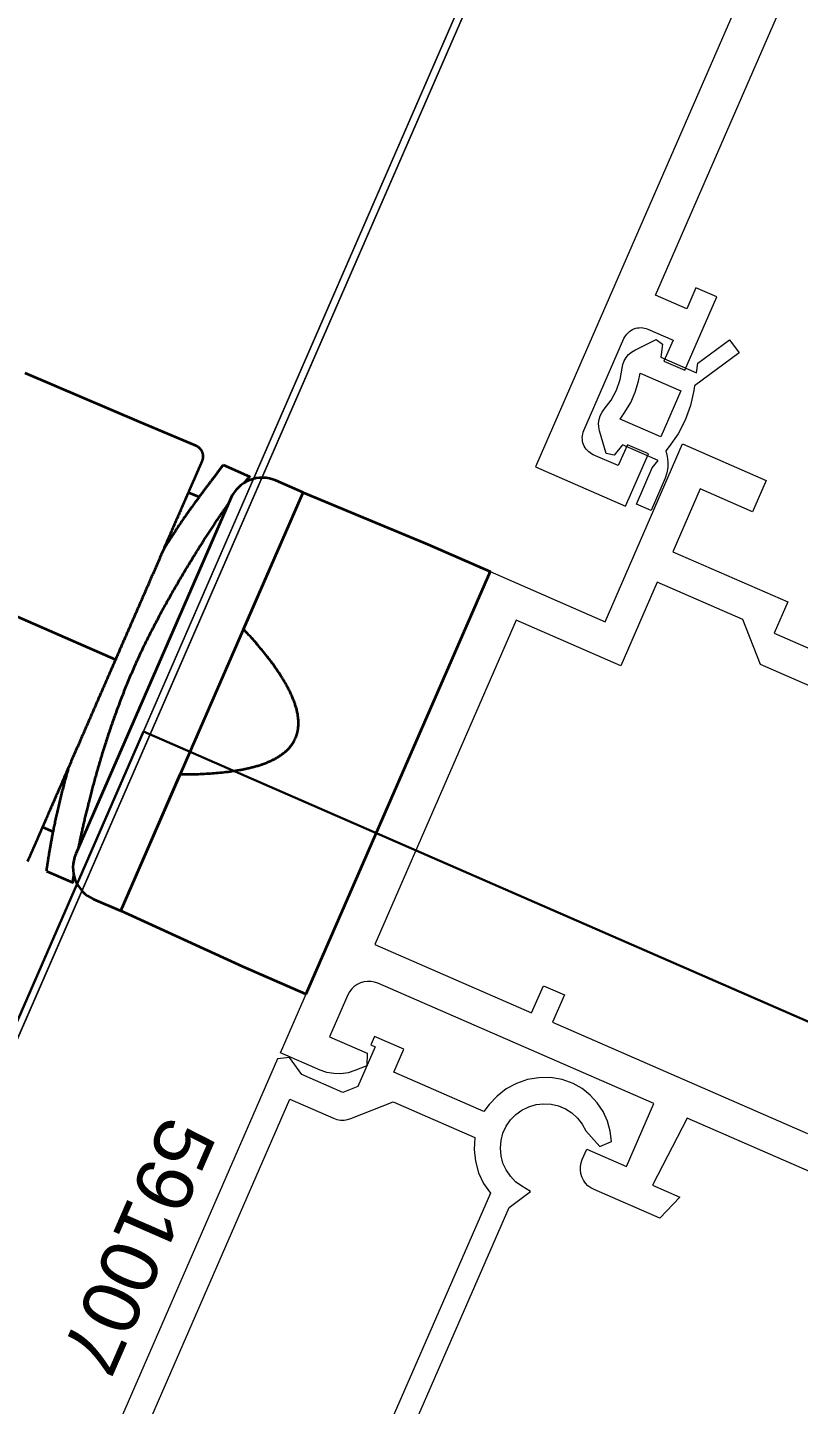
# Model space of a CAD drawing. Header units: millimetres. Extents: x -50172 to 90294, y -80883 to 956680.
# Drawn here: x 3552.6 to 3586.4, y -19396.5 to -19336.2 of the extents above; entities that cross this region are included whole.
import ezdxf

# ---------------------------------------------------------------- set-up
doc = ezdxf.new("R2010")
doc.units = ezdxf.units.MM
doc.header["$MEASUREMENT"] = 0
doc.linetypes.add('Dot & Dashed', pattern=[670.277762, 352.777767, -176.388884, 0, -141.111112])
for name, color, linetype, lineweight in [('0_Pen_No__2', 8, 'Continuous', 15), ('0_Pen_No__7', 7, 'Continuous', 35), ('0_Pen_No__9', 7, 'Continuous', 13), ('New_A-20-M_Roof_Pen_No__93', 8, 'Continuous', 13), ('New_A-25-M_Curtain_Wall_Pen_No__90', 8, 'Continuous', 20), ('New_A-25-M_Wall_Ext_Pen_No__87', 8, 'Continuous', 20), ('New_ArchiCAD Windows_Pen_No__3', 7, 'Continuous', 18)]:
    doc.layers.add(name, color=color, linetype=linetype, lineweight=lineweight)
for name, color, linetype in [('New_A-20-M_Roof', 7, 'Continuous'), ('New_A-25-M_Curtain_Wall', 7, 'Continuous'), ('New_A-25-M_Wall_Ext', 7, 'Continuous'), ('New_ArchiCAD Windows', 7, 'Continuous')]:
    doc.layers.add(name, color=color, linetype=linetype)
doc.layers.add('New_A-25-M_Curtain_Wall_Pen_No__69', color=7, linetype='Continuous', lineweight=20, true_color=0x606060)
doc.layers.add('New_ArchiCAD Windows_Pen_No__23', color=7, linetype='Continuous', lineweight=30, true_color=0x2a2a2a)
doc.styles.add('GENERATED_STYLE_3', font='')
doc.styles.get('GENERATED_STYLE_3').set_extended_font_data('Arial')

# ---------------------------------------------------------------- blocks, each defined once
blk = doc.blocks.new('Wall_2_1', base_point=(10092.596, -4631.295))
at = {"layer": 'New_A-25-M_Wall_Ext_Pen_No__87', "linetype": 'Continuous', "flags": 128}
blk.add_lwpolyline([(10000.932, -4591.325), (2142.474, -22613.267)], dxfattribs=at)
blk = doc.blocks.new('Wall_4_1', base_point=(9982.587, -4632.604))
at = {"layer": 'New_A-25-M_Wall_Ext_Pen_No__87', "linetype": 'Continuous', "flags": 128}
blk.add_lwpolyline([(2142.182, -22613.139), (4865.774, -16367.078)], dxfattribs=at)
blk = doc.blocks.new('Triple Window 19_2')
at = {"layer": 'New_ArchiCAD Windows_Pen_No__23', "linetype": 'Continuous'}
for p, q in [((662.5, -190), (662.5, 0)), ((662.5, 0), (725, 0))]:
    blk.add_line(p, q, dxfattribs=at)
at = {"layer": 'New_ArchiCAD Windows_Pen_No__3', "linetype": 'Continuous'}
blk.add_line((-182, 0), (662.5, 0), dxfattribs=at)
blk = doc.blocks.new('Wall_239_1', base_point=(10165.916, -4712.544))
at = {"layer": 'New_ArchiCAD Windows', "color": 251, "linetype": 'Continuous', "lineweight": 20, "true_color": 0x606060, "xscale": -1, "zscale": 1000, "rotation": 66.44041158399281}
blk.add_blockref('Triple Window 19_2', (3822.45, -18759.751), dxfattribs=at)
blk = doc.blocks.new('Morph_2_1')
at = {"layer": 'New_A-20-M_Roof_Pen_No__93', "linetype": 'Continuous', "flags": 128}
blk.add_lwpolyline([(2064.531, -22792.012), (10012.822, -4564.059)], dxfattribs=at)
blk = doc.blocks.new('Beam_8_1', base_point=(10000.932, -4591.325))
at = {"layer": 'New_A-25-M_Curtain_Wall_Pen_No__69', "linetype": 'Dot & Dashed'}
blk.add_line((10000.932, -4591.325), (2142.472, -22613.266), dxfattribs=at)
at = {"layer": 'New_A-25-M_Curtain_Wall_Pen_No__90', "linetype": 'Continuous'}
blk.add_line((10000.932, -4591.325), (2142.472, -22613.266), dxfattribs=at)

msp = doc.modelspace()

# ---------------------------------------------------------------- linework, layer by layer
at = {"layer": '0_Pen_No__2', "linetype": 'Continuous', "flags": 128}
msp.add_lwpolyline([(3638.798, -19208.773), (3574.846, -19355.436), (3578.788, -19357.155), (3579.787, -19354.863), (3578.87, -19354.463), (3578.47, -19355.38), (3577.37, -19354.9, -0.414214), (3576.957, -19353.847), (3578.716, -19349.814, -0.414214), (3579.769, -19349.401), (3580.869, -19349.88), (3580.469, -19350.797), (3581.386, -19351.197), (3582.785, -19347.988), (3581.868, -19347.589), (3581.468, -19348.505), (3580.093, -19347.906), (3587.887, -19330.031, -0.414214)], format="xyb", dxfattribs=at)
for points in [[(3593.594, -19389.248), (3581.494, -19383.972), (3579.973, -19386.909), (3581.17, -19387.431), (3580.29, -19388.356), (3577.404, -19387.098), (3577.266, -19387.024), (3577.14, -19386.929), (3577.031, -19386.816), (3576.942, -19386.688), (3576.873, -19386.547), (3576.827, -19386.396), (3576.805, -19386.241), (3576.808, -19386.084), (3576.836, -19385.93), (3576.887, -19385.781), (3577.087, -19385.323), (3578.829, -19386.082), (3580.028, -19383.332), (3567.928, -19378.056), (3567.78, -19378.005), (3567.625, -19377.978), (3567.468, -19377.975), (3567.313, -19377.997), (3567.163, -19378.042), (3567.022, -19378.111), (3566.893, -19378.201), (3566.78, -19378.31), (3566.685, -19378.435), (3566.612, -19378.573), (3565.812, -19380.407), (3567.462, -19381.126), (3567.452, -19381.68), (3566.923, -19381.888), (3566.622, -19381.98), (3566.312, -19382.023), (3565.998, -19382.017), (3565.689, -19381.962), (3565.392, -19381.86), (3563.654, -19381.102), (3572.847, -19360.019), (3577.889, -19362.218), (3581.286, -19354.426), (3584.953, -19356.025), (3584.354, -19357.4), (3582.062, -19356.401)], [(3582.062, -19356.401), (3580.863, -19359.151), (3585.904, -19361.349), (3585.305, -19362.724)], [(3592.038, -19367.297), (3584.705, -19364.099), (3583.93, -19362.124), (3580.172, -19360.486), (3578.573, -19364.152), (3573.99, -19362.154), (3567.794, -19376.362), (3574.669, -19379.359), (3575.189, -19378.168), (3576.105, -19378.567), (3575.586, -19379.759), (3586.769, -19384.636)], [(3585.305, -19362.724), (3592.638, -19365.922)], [(3577.652, -19385.211), (3578.176, -19384.998), (3578.119, -19384.543), (3577.993, -19384.102), (3577.802, -19383.685), (3577.549, -19383.303), (3577.241, -19382.963), (3576.884, -19382.674), (3576.488, -19382.444), (3576.005, -19382.279), (3575.502, -19382.195), (3574.991, -19382.196), (3574.488, -19382.28), (3574.006, -19382.445), (3573.557, -19382.688), (3573.154, -19383), (3572.807, -19383.375), (3572.569, -19383.68), (3568.626, -19381.961), (3569.065, -19380.952), (3567.782, -19380.393), (3567.622, -19380.759), (3567.805, -19380.839), (3567.046, -19382.581), (3566.388, -19382.839), (3564.597, -19382.059), (3564.051, -19381.319), (3563.534, -19381.377), (3554.861, -19401.268)], [(3566.368, -19404.65), (3573.682, -19387.878), (3574.621, -19387.185), (3574.238, -19386.953), (3573.969, -19386.756), (3573.737, -19386.517), (3573.549, -19386.241), (3573.411, -19385.938), (3573.327, -19385.615), (3573.299, -19385.283), (3573.328, -19384.951), (3573.413, -19384.629), (3573.551, -19384.325), (3573.74, -19384.05), (3573.972, -19383.811), (3574.242, -19383.615), (3574.541, -19383.468), (3574.861, -19383.374), (3575.192, -19383.336), (3575.524, -19383.355), (3575.849, -19383.43), (3576.156, -19383.559), (3576.437, -19383.739), (3576.683, -19383.964), (3576.887, -19384.228), (3577.043, -19384.522), (3577.652, -19385.211)]]:
    msp.add_lwpolyline(points, dxfattribs=at)
msp.add_lwpolyline([(3565.332, -19404.525), (3556.44, -19400.648), (3564.075, -19383.14), (3565.984, -19383.973), (3566.132, -19384.024), (3566.287, -19384.051), (3566.444, -19384.054), (3566.599, -19384.032), (3566.749, -19383.987), (3568.601, -19383.259), (3572.184, -19384.821), (3572.149, -19385.341), (3572.202, -19385.859), (3572.342, -19386.361), (3572.563, -19386.833), (3572.86, -19387.261)], close=True, dxfattribs=at)
at = {"layer": '0_Pen_No__7', "linetype": 'Continuous', "flags": 128}
for points in [[(3552.565, -19372.709), (3552.577, -19372.694), (3552.588, -19372.679), (3552.599, -19372.663), (3552.609, -19372.647), (3552.618, -19372.63), (3552.627, -19372.614), (3552.635, -19372.597), (3552.643, -19372.58), (3552.647, -19372.571), (3552.651, -19372.561), (3552.655, -19372.551), (3552.66, -19372.541), (3552.664, -19372.531), (3552.669, -19372.52), (3552.673, -19372.51), (3552.678, -19372.5), (3552.683, -19372.489), (3552.687, -19372.479), (3552.691, -19372.47), (3552.695, -19372.459), (3552.7, -19372.449), (3552.705, -19372.438), (3552.71, -19372.426), (3552.715, -19372.415), (3552.719, -19372.405), (3552.723, -19372.396), (3552.727, -19372.386), (3552.731, -19372.376), (3552.736, -19372.366), (3552.74, -19372.356), (3552.745, -19372.345), (3552.75, -19372.335), (3552.755, -19372.324), (3552.76, -19372.312), (3552.765, -19372.301), (3552.77, -19372.289), (3552.775, -19372.277), (3552.78, -19372.265), (3552.786, -19372.252), (3552.791, -19372.239), (3552.797, -19372.226), (3552.803, -19372.213), (3552.809, -19372.2), (3552.814, -19372.186), (3552.819, -19372.177), (3552.823, -19372.168), (3552.827, -19372.158), (3552.831, -19372.149), (3552.835, -19372.139), (3552.839, -19372.129), (3552.844, -19372.119), (3552.848, -19372.109), (3552.852, -19372.099), (3552.857, -19372.089), (3552.861, -19372.079), (3552.866, -19372.068), (3552.87, -19372.058), (3552.875, -19372.047), (3552.88, -19372.037), (3552.884, -19372.026), (3552.889, -19372.015), (3552.894, -19372.004), (3552.899, -19371.993), (3552.904, -19371.981), (3552.909, -19371.97), (3552.914, -19371.959), (3552.919, -19371.947), (3552.924, -19371.936), (3552.929, -19371.924), (3552.934, -19371.912), (3552.939, -19371.9), (3552.945, -19371.888), (3552.95, -19371.876), (3552.955, -19371.863), (3552.961, -19371.85), (3552.967, -19371.837), (3552.973, -19371.823), (3552.979, -19371.808), (3552.986, -19371.793), (3552.993, -19371.777), (3553, -19371.761), (3553.007, -19371.744), (3553.015, -19371.726), (3553.023, -19371.708), (3553.027, -19371.699), (3553.031, -19371.69), (3553.035, -19371.68), (3553.039, -19371.671), (3553.043, -19371.661), (3553.048, -19371.651), (3553.052, -19371.641), (3553.057, -19371.631), (3553.061, -19371.62), (3553.066, -19371.61), (3553.07, -19371.599), (3553.075, -19371.589), (3553.08, -19371.578), (3553.085, -19371.567), (3553.09, -19371.555), (3553.095, -19371.544), (3553.1, -19371.532), (3553.105, -19371.521), (3553.11, -19371.509), (3553.115, -19371.497), (3553.12, -19371.485), (3553.126, -19371.473), (3553.131, -19371.46), (3553.136, -19371.448), (3553.142, -19371.435), (3553.148, -19371.422), (3553.153, -19371.409), (3553.159, -19371.396), (3553.165, -19371.383), (3553.171, -19371.369), (3553.177, -19371.356), (3553.183, -19371.342), (3553.189, -19371.328), (3553.195, -19371.314), (3553.201, -19371.3), (3553.207, -19371.285), (3553.214, -19371.271), (3553.22, -19371.256), (3553.227, -19371.241), (3553.233, -19371.226), (3553.24, -19371.211), (3553.246, -19371.195), (3553.253, -19371.18), (3553.26, -19371.164), (3553.267, -19371.149), (3553.274, -19371.133), (3553.281, -19371.116), (3553.288, -19371.1), (3553.295, -19371.084), (3553.302, -19371.067), (3553.31, -19371.051), (3553.317, -19371.034), (3553.324, -19371.017), (3553.332, -19371), (3553.339, -19370.983), (3553.347, -19370.965), (3553.354, -19370.948), (3553.362, -19370.93), (3553.37, -19370.912), (3553.378, -19370.894), (3553.386, -19370.876), (3553.394, -19370.858), (3553.402, -19370.84), (3553.41, -19370.821), (3553.418, -19370.803), (3553.426, -19370.784), (3553.434, -19370.765), (3553.443, -19370.746), (3553.451, -19370.727), (3553.459, -19370.707), (3553.468, -19370.688), (3553.476, -19370.668), (3553.485, -19370.648), (3553.494, -19370.628), (3553.502, -19370.608), (3553.511, -19370.588), (3553.52, -19370.568), (3553.529, -19370.547), (3553.538, -19370.527), (3553.547, -19370.506), (3553.556, -19370.485), (3553.566, -19370.464), (3553.575, -19370.443), (3553.584, -19370.421), (3553.593, -19370.4), (3553.603, -19370.378), (3553.612, -19370.356), (3553.622, -19370.334), (3553.632, -19370.312), (3553.641, -19370.29), (3553.651, -19370.267), (3553.661, -19370.245), (3553.671, -19370.222), (3553.681, -19370.199), (3553.691, -19370.176), (3553.701, -19370.153), (3553.711, -19370.13), (3553.721, -19370.106), (3553.732, -19370.083), (3553.742, -19370.059), (3553.753, -19370.035), (3553.763, -19370.011), (3553.774, -19369.987), (3553.784, -19369.962), (3553.795, -19369.938), (3553.806, -19369.913), (3553.817, -19369.888), (3553.827, -19369.863), (3553.838, -19369.838), (3553.849, -19369.813), (3553.861, -19369.787), (3553.872, -19369.761), (3553.883, -19369.736), (3553.894, -19369.71), (3553.906, -19369.683), (3553.917, -19369.657), (3553.929, -19369.631), (3553.94, -19369.604), (3553.952, -19369.577), (3553.964, -19369.551), (3553.975, -19369.524), (3553.987, -19369.497), (3553.999, -19369.469), (3554.011, -19369.442), (3554.023, -19369.414), (3554.035, -19369.387), (3554.047, -19369.359), (3554.059, -19369.331), (3554.072, -19369.303), (3554.084, -19369.275), (3554.096, -19369.247), (3554.108, -19369.219), (3554.121, -19369.19), (3554.133, -19369.162), (3554.146, -19369.133), (3554.158, -19369.104), (3554.171, -19369.075), (3554.184, -19369.046), (3554.197, -19369.017), (3554.209, -19368.987), (3554.222, -19368.958), (3554.235, -19368.928), (3554.248, -19368.898), (3554.261, -19368.869), (3554.274, -19368.839), (3554.287, -19368.808), (3554.3, -19368.778), (3554.314, -19368.748), (3554.327, -19368.717), (3554.34, -19368.687), (3554.354, -19368.656), (3554.367, -19368.625), (3554.381, -19368.594), (3554.394, -19368.563), (3554.408, -19368.532), (3554.422, -19368.5), (3554.435, -19368.469), (3554.449, -19368.437), (3554.463, -19368.405), (3554.477, -19368.373), (3554.491, -19368.341), (3554.505, -19368.309), (3554.519, -19368.277), (3554.533, -19368.244), (3554.548, -19368.212), (3554.562, -19368.179), (3554.576, -19368.146), (3554.59, -19368.113), (3554.605, -19368.08), (3554.619, -19368.047), (3554.634, -19368.014), (3554.649, -19367.98), (3554.663, -19367.946), (3554.678, -19367.913), (3554.693, -19367.879), (3554.708, -19367.845), (3554.723, -19367.81), (3554.737, -19367.776), (3554.753, -19367.742), (3554.768, -19367.707), (3554.783, -19367.672), (3554.798, -19367.637), (3554.813, -19367.602), (3554.829, -19367.567), (3554.844, -19367.532), (3554.859, -19367.496), (3554.875, -19367.461), (3554.891, -19367.425), (3554.906, -19367.389), (3554.922, -19367.353), (3554.938, -19367.317), (3554.954, -19367.281), (3554.969, -19367.244), (3554.985, -19367.208), (3555.001, -19367.171), (3555.017, -19367.135), (3555.033, -19367.098), (3555.049, -19367.062), (3555.065, -19367.025), (3555.081, -19366.988), (3555.097, -19366.951), (3555.113, -19366.914), (3555.13, -19366.877), (3555.146, -19366.84), (3555.162, -19366.803), (3555.178, -19366.765), (3555.195, -19366.728), (3555.211, -19366.69), (3555.227, -19366.653), (3555.244, -19366.615), (3555.26, -19366.578), (3555.277, -19366.54), (3555.293, -19366.502), (3555.31, -19366.464), (3555.326, -19366.426), (3555.343, -19366.388), (3555.359, -19366.35), (3555.376, -19366.312), (3555.393, -19366.273), (3555.41, -19366.235), (3555.426, -19366.196), (3555.443, -19366.158), (3555.46, -19366.119), (3555.477, -19366.081), (3555.494, -19366.042), (3555.511, -19366.003), (3555.528, -19365.964), (3555.545, -19365.925), (3555.562, -19365.886), (3555.579, -19365.847), (3555.596, -19365.808), (3555.613, -19365.768), (3555.63, -19365.729), (3555.647, -19365.69), (3555.665, -19365.65), (3555.682, -19365.61), (3555.699, -19365.571), (3555.716, -19365.531), (3555.734, -19365.491), (3555.751, -19365.451), (3555.769, -19365.411), (3555.786, -19365.371), (3555.804, -19365.331), (3555.821, -19365.291), (3555.839, -19365.251), (3555.856, -19365.21), (3555.874, -19365.17), (3555.892, -19365.129), (3555.909, -19365.089), (3555.927, -19365.048), (3555.945, -19365.007), (3555.963, -19364.966), (3555.981, -19364.925), (3555.999, -19364.884), (3556.016, -19364.843), (3556.034, -19364.802), (3556.052, -19364.761), (3556.07, -19364.719), (3556.089, -19364.678), (3556.107, -19364.636), (3556.125, -19364.595), (3556.143, -19364.553), (3556.161, -19364.511), (3556.179, -19364.47), (3556.197, -19364.428), (3556.216, -19364.386), (3556.234, -19364.344), (3556.252, -19364.303), (3556.27, -19364.261), (3556.289, -19364.219), (3556.307, -19364.177), (3556.325, -19364.135), (3556.343, -19364.094), (3556.362, -19364.052), (3556.38, -19364.01), (3556.398, -19363.968), (3556.416, -19363.926), (3556.435, -19363.884), (3556.453, -19363.842), (3556.471, -19363.8), (3556.489, -19363.758), (3556.508, -19363.717), (3556.526, -19363.675), (3556.544, -19363.633), (3556.562, -19363.591), (3556.581, -19363.549), (3556.599, -19363.507), (3556.617, -19363.466), (3556.635, -19363.424), (3556.653, -19363.382), (3556.672, -19363.34), (3556.69, -19363.299), (3556.708, -19363.257), (3556.726, -19363.215), (3556.744, -19363.174), (3556.763, -19363.132), (3556.781, -19363.091), (3556.799, -19363.049), (3556.817, -19363.008), (3556.835, -19362.966), (3556.853, -19362.925), (3556.871, -19362.884), (3556.889, -19362.843), (3556.906, -19362.802), (3556.924, -19362.761), (3556.942, -19362.72), (3556.96, -19362.68), (3556.977, -19362.639), (3556.995, -19362.599), (3557.013, -19362.558), (3557.03, -19362.518), (3557.048, -19362.477), (3557.066, -19362.437), (3557.083, -19362.397), (3557.1, -19362.357), (3557.118, -19362.317), (3557.135, -19362.277), (3557.153, -19362.237), (3557.17, -19362.197), (3557.187, -19362.158), (3557.205, -19362.118), (3557.222, -19362.079), (3557.239, -19362.039), (3557.256, -19362), (3557.273, -19361.961), (3557.29, -19361.921), (3557.308, -19361.882), (3557.325, -19361.843), (3557.342, -19361.804), (3557.359, -19361.765), (3557.375, -19361.726), (3557.392, -19361.688), (3557.409, -19361.649), (3557.426, -19361.61), (3557.443, -19361.572), (3557.46, -19361.533), (3557.476, -19361.495), (3557.493, -19361.457), (3557.51, -19361.418), (3557.526, -19361.38), (3557.543, -19361.342), (3557.56, -19361.304), (3557.576, -19361.266), (3557.593, -19361.228), (3557.609, -19361.191), (3557.625, -19361.153), (3557.642, -19361.115), (3557.658, -19361.078), (3557.675, -19361.04), (3557.691, -19361.003), (3557.707, -19360.966), (3557.723, -19360.928), (3557.74, -19360.891), (3557.756, -19360.854), (3557.772, -19360.817), (3557.788, -19360.78), (3557.804, -19360.743), (3557.82, -19360.707), (3557.836, -19360.67), (3557.852, -19360.633), (3557.868, -19360.597), (3557.884, -19360.56), (3557.9, -19360.524), (3557.916, -19360.488), (3557.931, -19360.451), (3557.947, -19360.415), (3557.963, -19360.379), (3557.979, -19360.343), (3557.994, -19360.308), (3558.01, -19360.272), (3558.025, -19360.236), (3558.041, -19360.201), (3558.056, -19360.166), (3558.071, -19360.131), (3558.086, -19360.096), (3558.102, -19360.061), (3558.117, -19360.027), (3558.132, -19359.992), (3558.147, -19359.958), (3558.162, -19359.924), (3558.176, -19359.89), (3558.191, -19359.856), (3558.206, -19359.822), (3558.221, -19359.788), (3558.235, -19359.755), (3558.25, -19359.721), (3558.264, -19359.688), (3558.279, -19359.655), (3558.293, -19359.622), (3558.307, -19359.589), (3558.322, -19359.557), (3558.336, -19359.524), (3558.35, -19359.491), (3558.364, -19359.459), (3558.378, -19359.427), (3558.392, -19359.395), (3558.406, -19359.363), (3558.42, -19359.331), (3558.434, -19359.3), (3558.447, -19359.268), (3558.461, -19359.237), (3558.475, -19359.205), (3558.488, -19359.174), (3558.502, -19359.143), (3558.515, -19359.112), (3558.529, -19359.082), (3558.542, -19359.051), (3558.555, -19359.02), (3558.569, -19358.99), (3558.582, -19358.96), (3558.595, -19358.93), (3558.608, -19358.9), (3558.621, -19358.87), (3558.634, -19358.84), (3558.647, -19358.81), (3558.66, -19358.781), (3558.673, -19358.752), (3558.685, -19358.722), (3558.698, -19358.693), (3558.711, -19358.664), (3558.723, -19358.635), (3558.736, -19358.607), (3558.748, -19358.578), (3558.761, -19358.55), (3558.773, -19358.521), (3558.785, -19358.493), (3558.798, -19358.465), (3558.81, -19358.437), (3558.822, -19358.409), (3558.834, -19358.381), (3558.846, -19358.354), (3558.858, -19358.326), (3558.87, -19358.299), (3558.882, -19358.272), (3558.894, -19358.245), (3558.905, -19358.218), (3558.917, -19358.191), (3558.929, -19358.164), (3558.94, -19358.138), (3558.952, -19358.111), (3558.963, -19358.085), (3558.975, -19358.059), (3558.986, -19358.033), (3558.997, -19358.007), (3559.009, -19357.981), (3559.02, -19357.956), (3559.031, -19357.93), (3559.042, -19357.905), (3559.053, -19357.88), (3559.063, -19357.855), (3559.074, -19357.831), (3559.085, -19357.806), (3559.096, -19357.782), (3559.106, -19357.757), (3559.117, -19357.733), (3559.127, -19357.709), (3559.137, -19357.686), (3559.148, -19357.662), (3559.158, -19357.639), (3559.168, -19357.615), (3559.178, -19357.592), (3559.188, -19357.569), (3559.198, -19357.546), (3559.208, -19357.523), (3559.218, -19357.501), (3559.228, -19357.478), (3559.237, -19357.456), (3559.247, -19357.434), (3559.257, -19357.412), (3559.266, -19357.39), (3559.276, -19357.369), (3559.285, -19357.347), (3559.294, -19357.326), (3559.304, -19357.305), (3559.313, -19357.283), (3559.322, -19357.262), (3559.331, -19357.242), (3559.34, -19357.221), (3559.349, -19357.201), (3559.358, -19357.18), (3559.367, -19357.16), (3559.375, -19357.14), (3559.384, -19357.12), (3559.393, -19357.1), (3559.401, -19357.081), (3559.41, -19357.061), (3559.418, -19357.042), (3559.427, -19357.022), (3559.435, -19357.003), (3559.443, -19356.984), (3559.451, -19356.966), (3559.459, -19356.947), (3559.468, -19356.929), (3559.476, -19356.91), (3559.484, -19356.892), (3559.491, -19356.874), (3559.499, -19356.856), (3559.507, -19356.838), (3559.515, -19356.82), (3559.522, -19356.803), (3559.53, -19356.786), (3559.537, -19356.768), (3559.545, -19356.751), (3559.552, -19356.734), (3559.56, -19356.718), (3559.567, -19356.701), (3559.574, -19356.684), (3559.581, -19356.668), (3559.588, -19356.652), (3559.595, -19356.636), (3559.602, -19356.62), (3559.609, -19356.604), (3559.616, -19356.588), (3559.623, -19356.573), (3559.629, -19356.557), (3559.636, -19356.542), (3559.643, -19356.527), (3559.649, -19356.512), (3559.655, -19356.498), (3559.662, -19356.483), (3559.668, -19356.469), (3559.674, -19356.454), (3559.68, -19356.44), (3559.686, -19356.426), (3559.692, -19356.413), (3559.698, -19356.399), (3559.704, -19356.386), (3559.71, -19356.372), (3559.716, -19356.359), (3559.722, -19356.346), (3559.727, -19356.333), (3559.733, -19356.321), (3559.738, -19356.308), (3559.744, -19356.296), (3559.749, -19356.283), (3559.754, -19356.271), (3559.759, -19356.259), (3559.765, -19356.247), (3559.77, -19356.236), (3559.775, -19356.224), (3559.78, -19356.213), (3559.784, -19356.202), (3559.789, -19356.191), (3559.794, -19356.18), (3559.799, -19356.169), (3559.803, -19356.158), (3559.808, -19356.148), (3559.813, -19356.137), (3559.817, -19356.127), (3559.821, -19356.117), (3559.826, -19356.107), (3559.83, -19356.097), (3559.834, -19356.088), (3559.838, -19356.078), (3559.842, -19356.069), (3559.85, -19356.051), (3559.858, -19356.033), (3559.866, -19356.016), (3559.873, -19355.999), (3559.88, -19355.983), (3559.887, -19355.968), (3559.893, -19355.953), (3559.899, -19355.938), (3559.905, -19355.925), (3559.911, -19355.911), (3559.917, -19355.899), (3559.922, -19355.886), (3559.927, -19355.874), (3559.932, -19355.862), (3559.938, -19355.85), (3559.943, -19355.839), (3559.948, -19355.827), (3559.953, -19355.815), (3559.958, -19355.804), (3559.963, -19355.792), (3559.968, -19355.781), (3559.973, -19355.77), (3559.978, -19355.759), (3559.982, -19355.748), (3559.987, -19355.737), (3559.992, -19355.726), (3559.996, -19355.716), (3560.001, -19355.705), (3560.006, -19355.695), (3560.01, -19355.684), (3560.015, -19355.674), (3560.019, -19355.664), (3560.023, -19355.654), (3560.028, -19355.644), (3560.032, -19355.634), (3560.036, -19355.625), (3560.04, -19355.615), (3560.045, -19355.605), (3560.049, -19355.596), (3560.053, -19355.587), (3560.059, -19355.573), (3560.065, -19355.559), (3560.07, -19355.546), (3560.076, -19355.533), (3560.082, -19355.52), (3560.087, -19355.508), (3560.092, -19355.495), (3560.098, -19355.483), (3560.103, -19355.471), (3560.108, -19355.46), (3560.113, -19355.448), (3560.118, -19355.437), (3560.123, -19355.426), (3560.127, -19355.416), (3560.132, -19355.405), (3560.136, -19355.395), (3560.141, -19355.385), (3560.145, -19355.375), (3560.149, -19355.366), (3560.153, -19355.357), (3560.158, -19355.345), (3560.163, -19355.333), (3560.168, -19355.322), (3560.173, -19355.311), (3560.177, -19355.301), (3560.181, -19355.291), (3560.186, -19355.282), (3560.19, -19355.271), (3560.195, -19355.26), (3560.199, -19355.25), (3560.204, -19355.239), (3560.209, -19355.229), (3560.213, -19355.219), (3560.217, -19355.209), (3560.222, -19355.199), (3560.226, -19355.19), (3560.23, -19355.18), (3560.234, -19355.17), (3560.238, -19355.16), (3560.242, -19355.149), (3560.246, -19355.139), (3560.249, -19355.128), (3560.252, -19355.118), (3560.255, -19355.107), (3560.258, -19355.096), (3560.26, -19355.085), (3560.263, -19355.074), (3560.265, -19355.064), (3560.266, -19355.053), (3560.268, -19355.041), (3560.269, -19355.03), (3560.27, -19355.019), (3560.271, -19355.008), (3560.271, -19354.997), (3560.271, -19354.986), (3560.271, -19354.975), (3560.271, -19354.964), (3560.271, -19354.952), (3560.27, -19354.941), (3560.269, -19354.93), (3560.268, -19354.919), (3560.266, -19354.908), (3560.265, -19354.897), (3560.263, -19354.886), (3560.26, -19354.875), (3560.258, -19354.865), (3560.255, -19354.854), (3560.252, -19354.843), (3560.249, -19354.832), (3560.246, -19354.822), (3560.242, -19354.811), (3560.238, -19354.801), (3560.234, -19354.791), (3560.23, -19354.78), (3560.225, -19354.77), (3560.22, -19354.76), (3560.215, -19354.75), (3560.21, -19354.74), (3560.205, -19354.731), (3560.199, -19354.721), (3560.193, -19354.711), (3560.187, -19354.702), (3560.181, -19354.693), (3560.174, -19354.684), (3560.167, -19354.675), (3560.161, -19354.666), (3560.153, -19354.658), (3560.146, -19354.649), (3560.139, -19354.641), (3560.131, -19354.633), (3560.123, -19354.625), (3560.115, -19354.617), (3560.107, -19354.61), (3560.099, -19354.603), (3560.09, -19354.595), (3560.082, -19354.588), (3560.073, -19354.582), (3560.064, -19354.575), (3560.055, -19354.569), (3560.046, -19354.562), (3560.036, -19354.556), (3560.027, -19354.551), (3560.017, -19354.545), (3560.007, -19354.54), (3559.997, -19354.534), (3559.987, -19354.529), (3559.977, -19354.525), (3559.967, -19354.52), (3557.471, -19353.459), (3554.972, -19352.396), (3552.471, -19351.331)], [(3561.14, -19355.362), (3561.133, -19355.373), (3561.126, -19355.382), (3561.118, -19355.393), (3561.107, -19355.406), (3561.095, -19355.421), (3561.088, -19355.429), (3561.082, -19355.437), (3561.074, -19355.447), (3561.067, -19355.456), (3561.059, -19355.466), (3561.051, -19355.477), (3561.042, -19355.488), (3561.033, -19355.5), (3561.024, -19355.512), (3561.015, -19355.524), (3561.005, -19355.537), (3560.995, -19355.551), (3560.984, -19355.565), (3560.974, -19355.579), (3560.963, -19355.594), (3560.951, -19355.609), (3560.94, -19355.624), (3560.928, -19355.64), (3560.915, -19355.657), (3560.903, -19355.674), (3560.89, -19355.691), (3560.877, -19355.709), (3560.863, -19355.727), (3560.85, -19355.745), (3560.836, -19355.764), (3560.821, -19355.784), (3560.807, -19355.803), (3560.792, -19355.823), (3560.777, -19355.844), (3560.761, -19355.864), (3560.746, -19355.886), (3560.73, -19355.907), (3560.713, -19355.929), (3560.697, -19355.951), (3560.68, -19355.974), (3560.663, -19355.997), (3560.645, -19356.02), (3560.628, -19356.043), (3560.61, -19356.067), (3560.591, -19356.092), (3560.573, -19356.116), (3560.554, -19356.141), (3560.535, -19356.167), (3560.516, -19356.193), (3560.496, -19356.219), (3560.476, -19356.245), (3560.456, -19356.272), (3560.436, -19356.299), (3560.415, -19356.326), (3560.394, -19356.354), (3560.372, -19356.383), (3560.35, -19356.412), (3560.328, -19356.442), (3560.305, -19356.473), (3560.281, -19356.504), (3560.257, -19356.537), (3560.232, -19356.569), (3560.207, -19356.603), (3560.181, -19356.637), (3560.155, -19356.672), (3560.128, -19356.708), (3560.101, -19356.745), (3560.073, -19356.782), (3560.045, -19356.821), (3560.016, -19356.86), (3559.986, -19356.9), (3559.956, -19356.94), (3559.926, -19356.982), (3559.895, -19357.024), (3559.864, -19357.068), (3559.832, -19357.112), (3559.799, -19357.157), (3559.766, -19357.203), (3559.732, -19357.25), (3559.698, -19357.298), (3559.663, -19357.347), (3559.628, -19357.397), (3559.593, -19357.447), (3559.556, -19357.499), (3559.519, -19357.552), (3559.482, -19357.605), (3559.444, -19357.66), (3559.406, -19357.716), (3559.367, -19357.773), (3559.327, -19357.83), (3559.287, -19357.889), (3559.247, -19357.949), (3559.206, -19358.01), (3559.164, -19358.072), (3559.122, -19358.135), (3559.08, -19358.198), (3559.038, -19358.262), (3558.996, -19358.327), (3558.953, -19358.392), (3558.91, -19358.458), (3558.867, -19358.524), (3558.824, -19358.591), (3558.781, -19358.659), (3558.737, -19358.727), (3558.693, -19358.796), (3558.65, -19358.866), (3558.605, -19358.936), (3558.561, -19359.007)], [(3562.071, -19356.134), (3562.077, -19356.126), (3562.084, -19356.118), (3562.091, -19356.11), (3562.097, -19356.102), (3562.11, -19356.086), (3562.122, -19356.071), (3562.135, -19356.057), (3562.146, -19356.043), (3562.158, -19356.029), (3562.169, -19356.016), (3562.179, -19356.004), (3562.19, -19355.992), (3562.2, -19355.98), (3562.209, -19355.969), (3562.219, -19355.959), (3562.227, -19355.949), (3562.236, -19355.94), (3562.244, -19355.931), (3562.252, -19355.923), (3562.259, -19355.915), (3562.27, -19355.904), (3562.279, -19355.895), (3562.287, -19355.887), (3562.294, -19355.879), (3562.302, -19355.871), (3562.31, -19355.864), (3561.155, -19355.361)], [(3559.632, -19356.551), (3560.096, -19356.753)], [(3556.435, -19363.884), (3555.976, -19363.684), (3540.852, -19357.089)], [(3554.823, -19372.083), (3554.831, -19372.041), (3554.84, -19371.999), (3554.848, -19371.957), (3554.857, -19371.914), (3554.866, -19371.87), (3554.875, -19371.826), (3554.884, -19371.782), (3554.894, -19371.737), (3554.903, -19371.692), (3554.913, -19371.646), (3554.923, -19371.6), (3554.933, -19371.553), (3554.943, -19371.506), (3554.953, -19371.458), (3554.964, -19371.41), (3554.974, -19371.361), (3554.985, -19371.312), (3554.996, -19371.263), (3555.007, -19371.213), (3555.018, -19371.163), (3555.03, -19371.112), (3555.041, -19371.061), (3555.053, -19371.009), (3555.065, -19370.957), (3555.077, -19370.904), (3555.089, -19370.852), (3555.102, -19370.798), (3555.115, -19370.744), (3555.127, -19370.69), (3555.14, -19370.636), (3555.154, -19370.581), (3555.167, -19370.525), (3555.18, -19370.47), (3555.194, -19370.413), (3555.208, -19370.357), (3555.222, -19370.3), (3555.236, -19370.243), (3555.25, -19370.185), (3555.265, -19370.127), (3555.28, -19370.069), (3555.295, -19370.01), (3555.31, -19369.951), (3555.325, -19369.891), (3555.34, -19369.832), (3555.356, -19369.772), (3555.372, -19369.711), (3555.388, -19369.651), (3555.404, -19369.59), (3555.42, -19369.528), (3555.437, -19369.467), (3555.453, -19369.405), (3555.47, -19369.343), (3555.487, -19369.28), (3555.504, -19369.217), (3555.522, -19369.154), (3555.539, -19369.091), (3555.557, -19369.027), (3555.575, -19368.964), (3555.593, -19368.9), (3555.611, -19368.835), (3555.629, -19368.771), (3555.648, -19368.706), (3555.667, -19368.641), (3555.686, -19368.575), (3555.705, -19368.51), (3555.724, -19368.444), (3555.744, -19368.378), (3555.763, -19368.312), (3555.783, -19368.246), (3555.803, -19368.179), (3555.823, -19368.112), (3555.844, -19368.045), (3555.864, -19367.978), (3555.885, -19367.911), (3555.906, -19367.843), (3555.927, -19367.776), (3555.949, -19367.708), (3555.97, -19367.64), (3555.992, -19367.572), (3556.013, -19367.504), (3556.035, -19367.435), (3556.058, -19367.367), (3556.08, -19367.298), (3556.103, -19367.229), (3556.125, -19367.16), (3556.148, -19367.091), (3556.172, -19367.021), (3556.195, -19366.952), (3556.218, -19366.883), (3556.242, -19366.813), (3556.266, -19366.743), (3556.29, -19366.673), (3556.314, -19366.603), (3556.339, -19366.533), (3556.364, -19366.463), (3556.389, -19366.393), (3556.414, -19366.322), (3556.439, -19366.252), (3556.464, -19366.181), (3556.49, -19366.111), (3556.516, -19366.04), (3556.542, -19365.969), (3556.568, -19365.899), (3556.595, -19365.828), (3556.621, -19365.757), (3556.648, -19365.686), (3556.675, -19365.615), (3556.702, -19365.544), (3556.73, -19365.473), (3556.757, -19365.403), (3556.785, -19365.332), (3556.813, -19365.261), (3556.841, -19365.19), (3556.87, -19365.119), (3556.898, -19365.048), (3556.927, -19364.977), (3556.956, -19364.906), (3556.985, -19364.835), (3557.015, -19364.764), (3557.044, -19364.693), (3557.074, -19364.623), (3557.104, -19364.552), (3557.134, -19364.481), (3557.165, -19364.411), (3557.195, -19364.34), (3557.226, -19364.27), (3557.257, -19364.199), (3557.288, -19364.129), (3557.32, -19364.059), (3557.351, -19363.989), (3557.383, -19363.919), (3557.415, -19363.849), (3557.447, -19363.779), (3557.479, -19363.71), (3557.511, -19363.64), (3557.544, -19363.571), (3557.577, -19363.502), (3557.61, -19363.433), (3557.643, -19363.364), (3557.676, -19363.295), (3557.709, -19363.226), (3557.742, -19363.158), (3557.776, -19363.089), (3557.809, -19363.021), (3557.843, -19362.953), (3557.877, -19362.885), (3557.911, -19362.817), (3557.945, -19362.749), (3557.979, -19362.682), (3558.013, -19362.615), (3558.048, -19362.547), (3558.082, -19362.48), (3558.117, -19362.414), (3558.151, -19362.347), (3558.186, -19362.281), (3558.221, -19362.214), (3558.256, -19362.148), (3558.29, -19362.082), (3558.325, -19362.017), (3558.36, -19361.951), (3558.395, -19361.886), (3558.43, -19361.821), (3558.465, -19361.756), (3558.501, -19361.691), (3558.536, -19361.627), (3558.571, -19361.563), (3558.606, -19361.499), (3558.641, -19361.435), (3558.677, -19361.371), (3558.712, -19361.308), (3558.747, -19361.245), (3558.782, -19361.182), (3558.818, -19361.119), (3558.853, -19361.057), (3558.888, -19360.995), (3558.923, -19360.933), (3558.959, -19360.871), (3558.994, -19360.81), (3559.029, -19360.749), (3559.064, -19360.688), (3559.099, -19360.627), (3559.134, -19360.567), (3559.169, -19360.507), (3559.204, -19360.447), (3559.239, -19360.387), (3559.274, -19360.328), (3559.309, -19360.269), (3559.344, -19360.21), (3559.378, -19360.152), (3559.413, -19360.094), (3559.447, -19360.036), (3559.482, -19359.979), (3559.516, -19359.921), (3559.55, -19359.865), (3559.585, -19359.808), (3559.619, -19359.752), (3559.653, -19359.696), (3559.687, -19359.64), (3559.72, -19359.585), (3559.754, -19359.53), (3559.787, -19359.476), (3559.82, -19359.421), (3559.853, -19359.368), (3559.886, -19359.314), (3559.919, -19359.261), (3559.952, -19359.209), (3559.984, -19359.156), (3560.017, -19359.104), (3560.049, -19359.053), (3560.081, -19359.002), (3560.113, -19358.951), (3560.145, -19358.9), (3560.176, -19358.85), (3560.208, -19358.8), (3560.239, -19358.751), (3560.27, -19358.702), (3560.301, -19358.653), (3560.332, -19358.605), (3560.363, -19358.557), (3560.393, -19358.51), (3560.424, -19358.463), (3560.454, -19358.416), (3560.484, -19358.37), (3560.514, -19358.324), (3560.543, -19358.278), (3560.573, -19358.233), (3560.602, -19358.188), (3560.632, -19358.143), (3560.661, -19358.099), (3560.689, -19358.056), (3560.718, -19358.012), (3560.747, -19357.969), (3560.775, -19357.927), (3560.803, -19357.885), (3560.831, -19357.843), (3560.859, -19357.801), (3560.887, -19357.76), (3560.914, -19357.72), (3560.941, -19357.68), (3560.968, -19357.64), (3560.995, -19357.6), (3561.022, -19357.561), (3561.049, -19357.523), (3561.075, -19357.484), (3561.101, -19357.446), (3561.127, -19357.409), (3561.153, -19357.372), (3561.179, -19357.335), (3561.204, -19357.299), (3561.229, -19357.263), (3561.254, -19357.228), (3561.279, -19357.193), (3561.303, -19357.158), (3561.327, -19357.124), (3561.351, -19357.09), (3561.375, -19357.057)], [(3561.238, -19357.251), (3561.282, -19357.27)], [(3554.351, -19368.665), (3554.333, -19368.727), (3554.316, -19368.789), (3554.298, -19368.852), (3554.281, -19368.915), (3554.264, -19368.978), (3554.247, -19369.041), (3554.229, -19369.104), (3554.212, -19369.167), (3554.195, -19369.231), (3554.178, -19369.294), (3554.162, -19369.358), (3554.145, -19369.422), (3554.128, -19369.485), (3554.112, -19369.549), (3554.095, -19369.613), (3554.079, -19369.676), (3554.063, -19369.74), (3554.047, -19369.804), (3554.031, -19369.867), (3554.015, -19369.931), (3553.999, -19369.994), (3553.984, -19370.057), (3553.969, -19370.121), (3553.953, -19370.184), (3553.938, -19370.247), (3553.924, -19370.31), (3553.909, -19370.372), (3553.894, -19370.435), (3553.88, -19370.497), (3553.866, -19370.559), (3553.852, -19370.621), (3553.838, -19370.682), (3553.824, -19370.744), (3553.811, -19370.804), (3553.798, -19370.864), (3553.785, -19370.924), (3553.773, -19370.982), (3553.76, -19371.04), (3553.748, -19371.098), (3553.737, -19371.154), (3553.725, -19371.21), (3553.714, -19371.265), (3553.703, -19371.32), (3553.692, -19371.374), (3553.681, -19371.427), (3553.671, -19371.479), (3553.661, -19371.531), (3553.651, -19371.582), (3553.642, -19371.632), (3553.632, -19371.682), (3553.623, -19371.73), (3553.614, -19371.778), (3553.605, -19371.825), (3553.597, -19371.872), (3553.588, -19371.918), (3553.58, -19371.963), (3553.572, -19372.007), (3553.565, -19372.05), (3553.557, -19372.093), (3553.55, -19372.135), (3553.543, -19372.176), (3553.536, -19372.216), (3553.529, -19372.255), (3553.523, -19372.294), (3553.516, -19372.332), (3553.51, -19372.369), (3553.504, -19372.405), (3553.498, -19372.441), (3553.493, -19372.475), (3553.487, -19372.509), (3553.482, -19372.542), (3553.477, -19372.574), (3553.472, -19372.605), (3553.467, -19372.636), (3553.463, -19372.665), (3553.458, -19372.694), (3553.454, -19372.722), (3553.45, -19372.749), (3553.446, -19372.775), (3553.442, -19372.8), (3553.438, -19372.825), (3553.434, -19372.848), (3553.431, -19372.871), (3553.428, -19372.892), (3553.425, -19372.913), (3553.422, -19372.933), (3553.419, -19372.952), (3553.416, -19372.97), (3553.414, -19372.988), (3553.412, -19373.004), (3553.409, -19373.02), (3553.407, -19373.034), (3553.406, -19373.048), (3553.404, -19373.061), (3553.402, -19373.073), (3553.401, -19373.083), (3553.398, -19373.102), (3553.396, -19373.117), (3553.393, -19373.128), (3553.393, -19373.14)], [(3553.237, -19371.217), (3553.684, -19371.412)], [(3554.855, -19371.923), (3554.887, -19371.937)], [(3553.401, -19373.143), (3554.556, -19373.647), (3554.557, -19373.633), (3554.558, -19373.623), (3554.559, -19373.613), (3554.56, -19373.602), (3554.562, -19373.589), (3554.563, -19373.579), (3554.564, -19373.567), (3554.566, -19373.554), (3554.568, -19373.539), (3554.57, -19373.523), (3554.572, -19373.504), (3554.574, -19373.494), (3554.575, -19373.484), (3554.577, -19373.473), (3554.579, -19373.462), (3554.58, -19373.45), (3554.582, -19373.437), (3554.584, -19373.424), (3554.586, -19373.41), (3554.588, -19373.396), (3554.591, -19373.381), (3554.593, -19373.366), (3554.596, -19373.349), (3554.598, -19373.333)]]:
    msp.add_lwpolyline(points, dxfattribs=at)
msp.add_lwpolyline([(3559.264, -19368.903), (3559.353, -19368.903), (3559.442, -19368.903), (3559.531, -19368.903), (3559.62, -19368.902), (3559.708, -19368.901), (3559.797, -19368.899), (3559.885, -19368.897), (3559.973, -19368.894), (3560.061, -19368.892), (3560.149, -19368.888), (3560.237, -19368.885), (3560.324, -19368.881), (3560.412, -19368.876), (3560.499, -19368.871), (3560.586, -19368.865), (3560.673, -19368.859), (3560.759, -19368.853), (3560.846, -19368.846), (3560.932, -19368.838), (3561.018, -19368.83), (3561.104, -19368.821), (3561.19, -19368.812), (3561.276, -19368.802), (3561.361, -19368.791), (3561.447, -19368.78), (3561.49, -19368.774), (3561.533, -19368.768), (3561.62, -19368.755), (3561.707, -19368.742), (3561.795, -19368.727), (3561.882, -19368.712), (3561.926, -19368.704), (3561.97, -19368.696), (3562.014, -19368.687), (3562.058, -19368.678), (3562.102, -19368.669), (3562.146, -19368.66), (3562.19, -19368.65), (3562.234, -19368.64), (3562.277, -19368.63), (3562.321, -19368.62), (3562.365, -19368.609), (3562.408, -19368.598), (3562.452, -19368.587), (3562.495, -19368.575), (3562.538, -19368.563), (3562.581, -19368.551), (3562.624, -19368.539), (3562.667, -19368.526), (3562.71, -19368.513), (3562.752, -19368.499), (3562.794, -19368.485), (3562.836, -19368.471), (3562.878, -19368.456), (3562.919, -19368.441), (3562.961, -19368.426), (3563.002, -19368.411), (3563.042, -19368.395), (3563.083, -19368.378), (3563.123, -19368.362), (3563.163, -19368.344), (3563.202, -19368.327), (3563.242, -19368.309), (3563.28, -19368.291), (3563.319, -19368.272), (3563.357, -19368.253), (3563.395, -19368.234), (3563.432, -19368.214), (3563.469, -19368.193), (3563.505, -19368.172), (3563.541, -19368.151), (3563.577, -19368.129), (3563.612, -19368.107), (3563.646, -19368.084), (3563.681, -19368.061), (3563.714, -19368.037), (3563.747, -19368.013), (3563.78, -19367.988), (3563.812, -19367.963), (3563.844, -19367.937), (3563.875, -19367.911), (3563.905, -19367.884), (3563.935, -19367.856), (3563.964, -19367.828), (3563.993, -19367.799), (3564.021, -19367.77), (3564.048, -19367.74), (3564.062, -19367.725), (3564.075, -19367.709), (3564.088, -19367.694), (3564.101, -19367.678), (3564.114, -19367.662), (3564.126, -19367.646), (3564.139, -19367.63), (3564.151, -19367.613), (3564.163, -19367.596), (3564.175, -19367.579), (3564.186, -19367.562), (3564.198, -19367.545), (3564.209, -19367.528), (3564.22, -19367.51), (3564.23, -19367.492), (3564.241, -19367.474), (3564.251, -19367.456), (3564.261, -19367.437), (3564.271, -19367.418), (3564.281, -19367.4), (3564.291, -19367.38), (3564.3, -19367.361), (3564.309, -19367.341), (3564.318, -19367.322), (3564.326, -19367.302), (3564.334, -19367.282), (3564.342, -19367.262), (3564.35, -19367.242), (3564.357, -19367.222), (3564.364, -19367.202), (3564.371, -19367.182), (3564.377, -19367.162), (3564.383, -19367.142), (3564.389, -19367.122), (3564.395, -19367.101), (3564.4, -19367.081), (3564.405, -19367.061), (3564.409, -19367.041), (3564.414, -19367.021), (3564.418, -19367.001), (3564.422, -19366.981), (3564.425, -19366.961), (3564.428, -19366.94), (3564.431, -19366.92), (3564.434, -19366.9), (3564.437, -19366.88), (3564.439, -19366.86), (3564.441, -19366.839), (3564.444, -19366.799), (3564.447, -19366.758), (3564.448, -19366.718), (3564.449, -19366.677), (3564.449, -19366.637), (3564.448, -19366.596), (3564.446, -19366.555), (3564.444, -19366.515), (3564.44, -19366.474), (3564.436, -19366.433), (3564.431, -19366.392), (3564.426, -19366.352), (3564.42, -19366.311), (3564.413, -19366.27), (3564.405, -19366.229), (3564.397, -19366.188), (3564.388, -19366.147), (3564.379, -19366.106), (3564.369, -19366.065), (3564.358, -19366.025), (3564.346, -19365.984), (3564.335, -19365.943), (3564.322, -19365.902), (3564.309, -19365.861), (3564.296, -19365.82), (3564.281, -19365.779), (3564.267, -19365.739), (3564.252, -19365.698), (3564.236, -19365.657), (3564.22, -19365.616), (3564.204, -19365.576), (3564.187, -19365.535), (3564.17, -19365.494), (3564.152, -19365.454), (3564.134, -19365.413), (3564.115, -19365.373), (3564.096, -19365.333), (3564.077, -19365.293), (3564.057, -19365.253), (3564.037, -19365.213), (3564.017, -19365.173), (3563.996, -19365.133), (3563.975, -19365.093), (3563.954, -19365.054), (3563.932, -19365.014), (3563.911, -19364.975), (3563.888, -19364.936), (3563.866, -19364.897), (3563.843, -19364.858), (3563.821, -19364.819), (3563.798, -19364.781), (3563.774, -19364.742), (3563.751, -19364.704), (3563.727, -19364.666), (3563.703, -19364.628), (3563.679, -19364.591), (3563.631, -19364.516), (3563.582, -19364.442), (3563.533, -19364.369), (3563.483, -19364.297), (3563.458, -19364.261), (3563.433, -19364.225), (3563.383, -19364.155), (3563.332, -19364.085), (3563.281, -19364.016), (3563.23, -19363.947), (3563.178, -19363.878), (3563.125, -19363.809), (3563.072, -19363.74), (3563.018, -19363.672), (3562.964, -19363.604), (3562.909, -19363.536), (3562.854, -19363.469), (3562.799, -19363.402), (3562.743, -19363.334), (3562.686, -19363.267), (3562.629, -19363.201), (3562.572, -19363.134), (3562.514, -19363.068), (3562.456, -19363.002), (3562.397, -19362.935), (3562.338, -19362.87), (3562.279, -19362.804), (3562.219, -19362.738), (3562.159, -19362.673), (3562.099, -19362.607), (3562.038, -19362.542), (3564.648, -19356.556), (3563.457, -19356.037, 0.414214), (3561.482, -19356.812), (3554.687, -19372.395, 0.414214), (3555.462, -19374.37), (3556.654, -19374.889), (3564.648, -19356.556), (3570.098, -19358.82), (3572.847, -19360.019), (3564.771, -19378.541), (3562.021, -19377.342), (3556.654, -19374.889)], format="xyb", close=True, dxfattribs=at)
at = {"layer": '0_Pen_No__9', "linetype": 'Continuous', "flags": 128}
for points in [[(3580.703, -19354.541), (3580.546, -19354.734), (3580.605, -19354.975), (3580.643, -19355.215), (3580.642, -19355.458), (3580.601, -19355.698), (3580.523, -19355.928), (3579.903, -19357.351), (3579.261, -19357.071), (3579.954, -19355.481), (3580.212, -19355.158), (3578.647, -19354.475), (3578.291, -19354.922), (3577.943, -19354.854), (3577.647, -19353.851), (3577.613, -19353.687), (3577.607, -19353.52), (3577.629, -19353.354), (3577.679, -19353.193), (3577.755, -19353.044), (3577.854, -19352.909), (3578.153, -19352.51), (3578.386, -19352.071), (3578.55, -19351.6), (3578.638, -19351.11), (3578.67, -19350.945), (3578.728, -19350.788), (3578.811, -19350.643), (3578.918, -19350.514), (3579.045, -19350.404), (3579.188, -19350.317), (3580.124, -19349.852), (3580.411, -19350.06), (3580.326, -19350.625), (3581.89, -19351.308), (3581.952, -19350.898), (3583.347, -19349.868), (3583.763, -19350.431), (3581.802, -19351.879), (3581.773, -19352.087), (3581.633, -19352.749), (3581.405, -19353.387), (3581.093, -19353.988)], [(3578.555, -19353.344), (3578.758, -19353.045), (3579.013, -19352.616), (3579.212, -19352.159), (3579.354, -19351.68), (3579.434, -19351.328), (3581.209, -19352.101), (3580.33, -19354.118)]]:
    msp.add_lwpolyline(points, close=True, dxfattribs=at)

# ---------------------------------------------------------------- block references
at = {"layer": 'New_A-20-M_Roof', "linetype": 'Continuous', "lineweight": 0}
msp.add_blockref('Morph_2_1', (0, 0), dxfattribs=at)
at = {"layer": 'New_A-25-M_Curtain_Wall', "color": 8, "lineweight": 20}
msp.add_blockref('Beam_8_1', (10000.932, -4591.325), dxfattribs=at)
at = {"layer": 'New_A-25-M_Wall_Ext', "color": 250, "lineweight": 50, "true_color": 0x2a2a2a}
for name, p in [('Wall_4_1', (9982.587, -4632.604)), ('Wall_239_1', (10165.916, -4712.544)), ('Wall_2_1', (10092.596, -4631.295))]:
    msp.add_blockref(name, p, dxfattribs=at)

# ---------------------------------------------------------------- texts
at = {"layer": '0_Pen_No__7', "linetype": 'Continuous', "insert": (3558.564, -19383.74), "char_height": 2.5, "attachment_point": 7, "rotation": 246.44041, "style": 'GENERATED_STYLE_3'}
msp.add_mtext('\\A1;{\\fArial|b0|i0|c0|p34;591007}', dxfattribs=at)

doc.saveas('drawing.dxf')
